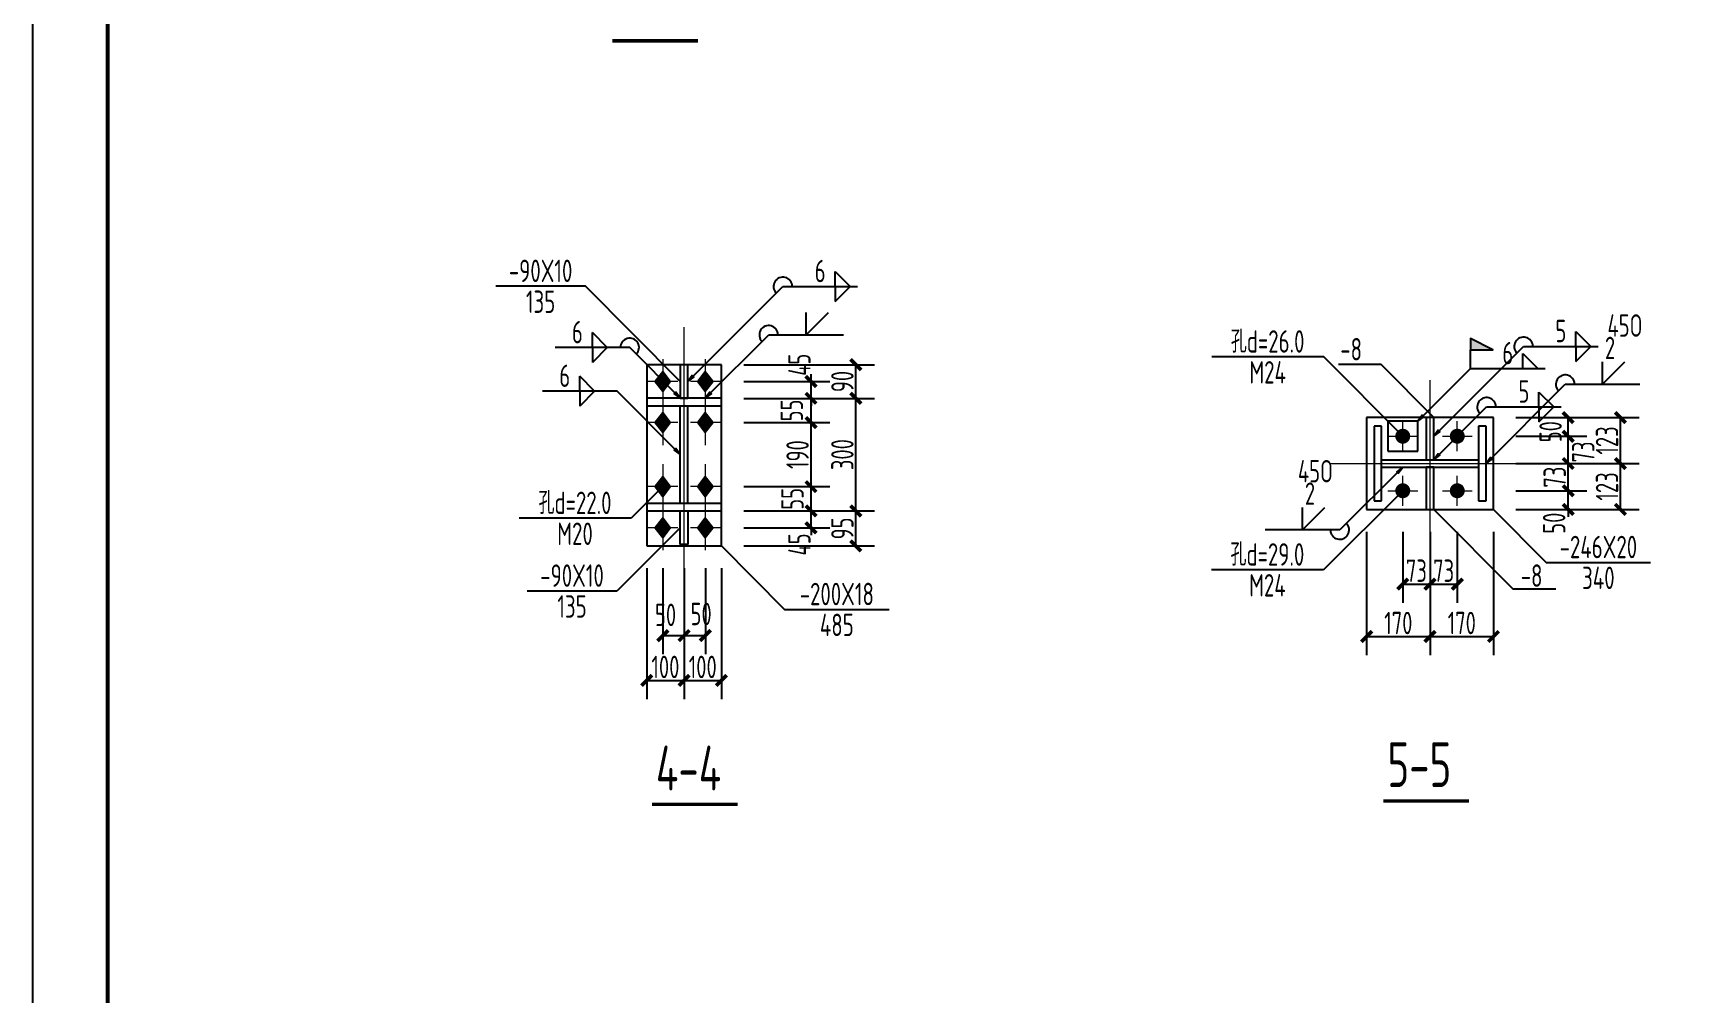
# Model space of a CAD drawing. Extents: x -321761 to 1215725, y 241863 to 438812.
# Drawn here: x 1173725 to 1195812, y 274106 to 286968 of the extents above; entities that cross this region are included whole.
import ezdxf
from ezdxf.enums import TextEntityAlignment as Align

# ---------------------------------------------------------------- set-up
doc = ezdxf.new("R2010")
doc.units = 0
doc.header["$LTSCALE"] = 1000
doc.linetypes.add('线型2', pattern=[5, 3, -2])
doc.linetypes.add('线型6', pattern=[8.75, 5, -1.25, 1.25, -1.25])
doc.layers.get('0').update_dxf_attribs({"linetype": 'CONTINUOUS'})
doc.layers.get('Defpoints').update_dxf_attribs({"linetype": 'CONTINUOUS'})
for name, color, linetype in [('10', 7, 'CONTINUOUS'), ('20', 2, 'CONTINUOUS'), ('BORDER', 7, 'CONTINUOUS'), ('尺寸标注', 253, 'CONTINUOUS'), ('焊缝标注', 253, 'CONTINUOUS'), ('螺栓孔标注', 253, 'CONTINUOUS'), ('钢板标注', 253, 'CONTINUOUS')]:
    doc.layers.add(name, color=color, linetype=linetype)
doc.styles.add('PkpmHz', font='Pkpmeng', dxfattribs={"width": 0.7, "bigfont": 'hztxt'})
doc.styles.add('TESSDREN', font='tssdeng.shx', dxfattribs={"width": 0.7, "height": 300, "bigfont": 'tssdchn.shx'})
doc.dimstyles.new('Pkpm_1.00', dxfattribs={"dimtxt": 250, "dimasz": 100, "dimexe": 250, "dimexo": 0.0625, "dimgap": 30, "dimtad": 1, "dimdec": 0, "dimrnd": 5, "dimzin": 0, "dimdsep": 46, "dimtxsty": 'PkpmHz', "dimblk1": 'ARCHTICK', "dimblk2": 'ARCHTICK', "dimsah": 1, "dimcen": 0.09, "dimadec": 0, "dimazin": 0, "dimtfac": 1, "dimtdec": 0, "dimtmove": 2, "dimatfit": 1, "dimfxl": 1, "dimtolj": 1, "dimtzin": 0, "dimarcsym": 0})

# ---------------------------------------------------------------- blocks, each defined once
blk = doc.blocks.new('_ArchTick')
at = {"color": 0, "linetype": 'ByBlock', "const_width": 0.5}
blk.add_lwpolyline([(-0.71, -0.71), (0.71, 0.71)], dxfattribs=at)
blk = doc.blocks.new('*D783')
at = {"layer": 'Defpoints', "color": 0, "linetype": 'Continuous'}
for p in [(1182946, 282303), (1184146, 282303), (1182946, 282078)]:
    blk.add_point(p, dxfattribs=at)
at = {"layer": '尺寸标注', "color": 0, "linetype": 'Continuous', "lineweight": -2}
for p, q in [((1183246, 282303), (1184396, 282303)), ((1184146, 282303), (1184146, 282403)), ((1184146, 282078), (1184146, 282303)), ((1183246, 282078), (1184396, 282078)), ((1184146, 282078), (1184146, 281978))]:
    blk.add_line(p, q, dxfattribs=at)
at = {"layer": '尺寸标注', "color": 0, "linetype": 'Continuous', "lineweight": -2, "xscale": 100, "yscale": 100, "zscale": 100}
for p, rotation in [((1184146, 282303), 270), ((1184146, 282078), 90)]:
    blk.add_blockref('_ArchTick', p, dxfattribs=dict(at, rotation=rotation))
at = {"layer": '尺寸标注', "color": 0, "linetype": 'Continuous', "insert": (1183990, 282527), "char_height": 300, "attachment_point": 5, "rotation": 90, "style": 'PkpmHz'}
blk.add_mtext('\\A1;45', dxfattribs=at)
blk = doc.blocks.new('*D784')
at = {"layer": 'Defpoints', "color": 0, "linetype": 'Continuous'}
for p in [(1182946, 282078), (1184146, 282078), (1182946, 281753)]:
    blk.add_point(p, dxfattribs=at)
at = {"layer": '尺寸标注', "color": 0, "linetype": 'Continuous', "lineweight": -2}
for p, q in [((1183246, 282078), (1184396, 282078)), ((1184146, 281753), (1184146, 282078)), ((1183246, 281753), (1184396, 281753))]:
    blk.add_line(p, q, dxfattribs=at)
at = {"layer": '尺寸标注', "color": 0, "linetype": 'Continuous', "lineweight": -2, "xscale": 100, "yscale": 100, "zscale": 100}
for p, rotation in [((1184146, 282078), 90), ((1184146, 281753), 270)]:
    blk.add_blockref('_ArchTick', p, dxfattribs=dict(at, rotation=rotation))
at = {"layer": '尺寸标注', "color": 0, "linetype": 'Continuous', "insert": (1183888, 281916), "char_height": 300, "attachment_point": 5, "rotation": 90, "style": 'PkpmHz'}
blk.add_mtext('\\A1;55', dxfattribs=at)
blk = doc.blocks.new('*D785')
at = {"layer": 'Defpoints', "color": 0, "linetype": 'Continuous'}
for p in [(1182946, 280571), (1184146, 280571), (1182946, 280346)]:
    blk.add_point(p, dxfattribs=at)
at = {"layer": '尺寸标注', "color": 0, "linetype": 'Continuous', "lineweight": -2}
for p, q in [((1183246, 280571), (1184396, 280571)), ((1184146, 280571), (1184146, 280671)), ((1184146, 280346), (1184146, 280571)), ((1183246, 280346), (1184396, 280346)), ((1184146, 280346), (1184146, 280246))]:
    blk.add_line(p, q, dxfattribs=at)
at = {"layer": '尺寸标注', "color": 0, "linetype": 'Continuous', "lineweight": -2, "xscale": 100, "yscale": 100, "zscale": 100}
for p, rotation in [((1184146, 280571), 270), ((1184146, 280346), 90)]:
    blk.add_blockref('_ArchTick', p, dxfattribs=dict(at, rotation=rotation))
at = {"layer": '尺寸标注', "color": 0, "linetype": 'Continuous', "insert": (1183990, 280122), "char_height": 300, "attachment_point": 5, "rotation": 90, "style": 'PkpmHz'}
blk.add_mtext('\\A1;45', dxfattribs=at)
blk = doc.blocks.new('*D786')
at = {"layer": 'Defpoints', "color": 0, "linetype": 'Continuous'}
for p in [(1182946, 280896), (1184146, 280896), (1182946, 280571)]:
    blk.add_point(p, dxfattribs=at)
at = {"layer": '尺寸标注', "color": 0, "linetype": 'Continuous', "lineweight": -2}
for p, q in [((1183246, 280896), (1184396, 280896)), ((1184146, 280571), (1184146, 280896)), ((1183246, 280571), (1184396, 280571))]:
    blk.add_line(p, q, dxfattribs=at)
at = {"layer": '尺寸标注', "color": 0, "linetype": 'Continuous', "lineweight": -2, "xscale": 100, "yscale": 100, "zscale": 100}
for p, rotation in [((1184146, 280896), 90), ((1184146, 280571), 270)]:
    blk.add_blockref('_ArchTick', p, dxfattribs=dict(at, rotation=rotation))
at = {"layer": '尺寸标注', "color": 0, "linetype": 'Continuous', "insert": (1183898, 280733), "char_height": 300, "attachment_point": 5, "rotation": 90, "style": 'PkpmHz'}
blk.add_mtext('\\A1;55', dxfattribs=at)
blk = doc.blocks.new('*D787')
at = {"layer": 'Defpoints', "color": 0, "linetype": 'Continuous'}
for p in [(1182946, 281753), (1184146, 281753), (1182946, 280896)]:
    blk.add_point(p, dxfattribs=at)
at = {"layer": '尺寸标注', "color": 0, "linetype": 'Continuous', "lineweight": -2}
for p, q in [((1183246, 281753), (1184396, 281753)), ((1184146, 280896), (1184146, 281753)), ((1183246, 280896), (1184396, 280896))]:
    blk.add_line(p, q, dxfattribs=at)
at = {"layer": '尺寸标注', "color": 0, "linetype": 'Continuous', "lineweight": -2, "xscale": 100, "yscale": 100, "zscale": 100}
for p, rotation in [((1184146, 281753), 90), ((1184146, 280896), 270)]:
    blk.add_blockref('_ArchTick', p, dxfattribs=dict(at, rotation=rotation))
at = {"layer": '尺寸标注', "color": 0, "linetype": 'Continuous', "insert": (1183966, 281325), "char_height": 300, "attachment_point": 5, "rotation": 90, "style": 'PkpmHz'}
blk.add_mtext('\\A1;190', dxfattribs=at)
blk = doc.blocks.new('*D788')
at = {"layer": 'Defpoints', "color": 0, "linetype": 'Continuous'}
for p in [(1182161, 280103), (1182446, 280103), (1182446, 278903)]:
    blk.add_point(p, dxfattribs=at)
at = {"layer": '尺寸标注', "color": 0, "linetype": 'Continuous', "lineweight": -2}
for p, q in [((1182161, 279803), (1182161, 278653)), ((1182446, 279803), (1182446, 278653)), ((1182161, 278903), (1182446, 278903))]:
    blk.add_line(p, q, dxfattribs=at)
at = {"layer": '尺寸标注', "color": 0, "linetype": 'Continuous', "lineweight": -2, "xscale": 100, "yscale": 100, "zscale": 100, "rotation": 180}
blk.add_blockref('_ArchTick', (1182161, 278903), dxfattribs=at)
at = {"layer": '尺寸标注', "color": 0, "linetype": 'Continuous', "lineweight": -2, "xscale": 100, "yscale": 100, "zscale": 100}
blk.add_blockref('_ArchTick', (1182446, 278903), dxfattribs=at)
at = {"layer": '尺寸标注', "color": 0, "linetype": 'Continuous', "insert": (1182198, 279180), "char_height": 300, "attachment_point": 5, "style": 'PkpmHz'}
blk.add_mtext('\\A1;50', dxfattribs=at)
blk = doc.blocks.new('*D789')
at = {"layer": 'Defpoints', "color": 0, "linetype": 'Continuous'}
for p in [(1182446, 280103), (1182731, 280103), (1182731, 278903)]:
    blk.add_point(p, dxfattribs=at)
at = {"layer": '尺寸标注', "color": 0, "linetype": 'Continuous', "lineweight": -2}
for p, q in [((1182446, 279803), (1182446, 278653)), ((1182731, 279803), (1182731, 278653)), ((1182446, 278903), (1182731, 278903))]:
    blk.add_line(p, q, dxfattribs=at)
at = {"layer": '尺寸标注', "color": 0, "linetype": 'Continuous', "lineweight": -2, "xscale": 100, "yscale": 100, "zscale": 100, "rotation": 180}
blk.add_blockref('_ArchTick', (1182446, 278903), dxfattribs=at)
at = {"layer": '尺寸标注', "color": 0, "linetype": 'Continuous', "lineweight": -2, "xscale": 100, "yscale": 100, "zscale": 100}
blk.add_blockref('_ArchTick', (1182731, 278903), dxfattribs=at)
at = {"layer": '尺寸标注', "color": 0, "linetype": 'Continuous', "insert": (1182674, 279192), "char_height": 300, "attachment_point": 5, "style": 'PkpmHz'}
blk.add_mtext('\\A1;50', dxfattribs=at)
blk = doc.blocks.new('*D790')
at = {"layer": 'Defpoints', "color": 0, "linetype": 'Continuous'}
for p in [(1181946, 280103), (1182446, 280103), (1182446, 278303)]:
    blk.add_point(p, dxfattribs=at)
at = {"layer": '尺寸标注', "color": 0, "linetype": 'Continuous', "lineweight": -2}
for p, q in [((1181946, 279803), (1181946, 278053)), ((1182446, 279803), (1182446, 278053)), ((1181946, 278303), (1182446, 278303))]:
    blk.add_line(p, q, dxfattribs=at)
at = {"layer": '尺寸标注', "color": 0, "linetype": 'Continuous', "lineweight": -2, "xscale": 100, "yscale": 100, "zscale": 100, "rotation": 180}
blk.add_blockref('_ArchTick', (1181946, 278303), dxfattribs=at)
at = {"layer": '尺寸标注', "color": 0, "linetype": 'Continuous', "lineweight": -2, "xscale": 100, "yscale": 100, "zscale": 100}
blk.add_blockref('_ArchTick', (1182446, 278303), dxfattribs=at)
at = {"layer": '尺寸标注', "color": 0, "linetype": 'Continuous', "insert": (1182196, 278483), "char_height": 300, "attachment_point": 5, "style": 'PkpmHz'}
blk.add_mtext('\\A1;100', dxfattribs=at)
blk = doc.blocks.new('*D791')
at = {"layer": 'Defpoints', "color": 0, "linetype": 'Continuous'}
for p in [(1182446, 280103), (1182946, 280103), (1182946, 278303)]:
    blk.add_point(p, dxfattribs=at)
at = {"layer": '尺寸标注', "color": 0, "linetype": 'Continuous', "lineweight": -2}
for p, q in [((1182446, 279803), (1182446, 278053)), ((1182946, 279803), (1182946, 278053)), ((1182446, 278303), (1182946, 278303))]:
    blk.add_line(p, q, dxfattribs=at)
at = {"layer": '尺寸标注', "color": 0, "linetype": 'Continuous', "lineweight": -2, "xscale": 100, "yscale": 100, "zscale": 100, "rotation": 180}
blk.add_blockref('_ArchTick', (1182446, 278303), dxfattribs=at)
at = {"layer": '尺寸标注', "color": 0, "linetype": 'Continuous', "lineweight": -2, "xscale": 100, "yscale": 100, "zscale": 100}
blk.add_blockref('_ArchTick', (1182946, 278303), dxfattribs=at)
at = {"layer": '尺寸标注', "color": 0, "linetype": 'Continuous', "insert": (1182696, 278483), "char_height": 300, "attachment_point": 5, "style": 'PkpmHz'}
blk.add_mtext('\\A1;100', dxfattribs=at)
blk = doc.blocks.new('*D792')
at = {"layer": 'Defpoints', "color": 0, "linetype": 'Continuous'}
for p in [(1182946, 280571), (1184746, 280571), (1182946, 280103)]:
    blk.add_point(p, dxfattribs=at)
at = {"layer": '尺寸标注', "color": 0, "linetype": 'Continuous', "lineweight": -2}
for p, q in [((1183246, 280571), (1184996, 280571)), ((1184746, 280103), (1184746, 280571)), ((1183246, 280103), (1184996, 280103))]:
    blk.add_line(p, q, dxfattribs=at)
at = {"layer": '尺寸标注', "color": 0, "linetype": 'Continuous', "lineweight": -2, "xscale": 100, "yscale": 100, "zscale": 100}
for p, rotation in [((1184746, 280571), 90), ((1184746, 280103), 270)]:
    blk.add_blockref('_ArchTick', p, dxfattribs=dict(at, rotation=rotation))
at = {"layer": '尺寸标注', "color": 0, "linetype": 'Continuous', "insert": (1184566, 280337), "char_height": 300, "attachment_point": 5, "rotation": 90, "style": 'PkpmHz'}
blk.add_mtext('\\A1;95', dxfattribs=at)
blk = doc.blocks.new('*D793')
at = {"layer": 'Defpoints', "color": 0, "linetype": 'Continuous'}
for p in [(1182946, 282078), (1184746, 282078), (1182946, 280571)]:
    blk.add_point(p, dxfattribs=at)
at = {"layer": '尺寸标注', "color": 0, "linetype": 'Continuous', "lineweight": -2}
for p, q in [((1183246, 282078), (1184996, 282078)), ((1184746, 280571), (1184746, 282078)), ((1183246, 280571), (1184996, 280571))]:
    blk.add_line(p, q, dxfattribs=at)
at = {"layer": '尺寸标注', "color": 0, "linetype": 'Continuous', "lineweight": -2, "xscale": 100, "yscale": 100, "zscale": 100}
for p, rotation in [((1184746, 282078), 90), ((1184746, 280571), 270)]:
    blk.add_blockref('_ArchTick', p, dxfattribs=dict(at, rotation=rotation))
at = {"layer": '尺寸标注', "color": 0, "linetype": 'Continuous', "insert": (1184566, 281325), "char_height": 300, "attachment_point": 5, "rotation": 90, "style": 'PkpmHz'}
blk.add_mtext('\\A1;300', dxfattribs=at)
blk = doc.blocks.new('*D794')
at = {"layer": 'Defpoints', "color": 0, "linetype": 'Continuous'}
for p in [(1182946, 282528), (1184746, 282528), (1182946, 282078)]:
    blk.add_point(p, dxfattribs=at)
at = {"layer": '尺寸标注', "color": 0, "linetype": 'Continuous', "lineweight": -2}
for p, q in [((1183246, 282528), (1184996, 282528)), ((1184746, 282078), (1184746, 282528)), ((1183246, 282078), (1184996, 282078))]:
    blk.add_line(p, q, dxfattribs=at)
at = {"layer": '尺寸标注', "color": 0, "linetype": 'Continuous', "lineweight": -2, "xscale": 100, "yscale": 100, "zscale": 100}
for p, rotation in [((1184746, 282528), 90), ((1184746, 282078), 270)]:
    blk.add_blockref('_ArchTick', p, dxfattribs=dict(at, rotation=rotation))
at = {"layer": '尺寸标注', "color": 0, "linetype": 'Continuous', "insert": (1184566, 282303), "char_height": 300, "attachment_point": 5, "rotation": 90, "style": 'PkpmHz'}
blk.add_mtext('\\A1;90', dxfattribs=at)
blk = doc.blocks.new('*D795')
at = {"layer": 'Defpoints', "color": 0, "linetype": 'Continuous'}
for p in [(1192072, 280591), (1192437, 280591), (1192437, 279591)]:
    blk.add_point(p, dxfattribs=at)
at = {"layer": '尺寸标注', "color": 0, "linetype": 'Continuous', "lineweight": -2}
for p, q in [((1192072, 280291), (1192072, 279341)), ((1192437, 280291), (1192437, 279341)), ((1192072, 279591), (1192437, 279591))]:
    blk.add_line(p, q, dxfattribs=at)
at = {"layer": '尺寸标注', "color": 0, "linetype": 'Continuous', "lineweight": -2, "xscale": 100, "yscale": 100, "zscale": 100, "rotation": 180}
blk.add_blockref('_ArchTick', (1192072, 279591), dxfattribs=at)
at = {"layer": '尺寸标注', "color": 0, "linetype": 'Continuous', "lineweight": -2, "xscale": 100, "yscale": 100, "zscale": 100}
blk.add_blockref('_ArchTick', (1192437, 279591), dxfattribs=at)
at = {"layer": '尺寸标注', "color": 0, "linetype": 'Continuous', "insert": (1192254, 279771), "char_height": 300, "attachment_point": 5, "style": 'PkpmHz'}
blk.add_mtext('\\A1;73', dxfattribs=at)
blk = doc.blocks.new('*D796')
at = {"layer": 'Defpoints', "color": 0, "linetype": 'Continuous'}
for p in [(1192437, 280591), (1192802, 280591), (1192802, 279591)]:
    blk.add_point(p, dxfattribs=at)
at = {"layer": '尺寸标注', "color": 0, "linetype": 'Continuous', "lineweight": -2}
for p, q in [((1192437, 280291), (1192437, 279341)), ((1192802, 280291), (1192802, 279341)), ((1192437, 279591), (1192802, 279591))]:
    blk.add_line(p, q, dxfattribs=at)
at = {"layer": '尺寸标注', "color": 0, "linetype": 'Continuous', "lineweight": -2, "xscale": 100, "yscale": 100, "zscale": 100, "rotation": 180}
blk.add_blockref('_ArchTick', (1192437, 279591), dxfattribs=at)
at = {"layer": '尺寸标注', "color": 0, "linetype": 'Continuous', "lineweight": -2, "xscale": 100, "yscale": 100, "zscale": 100}
blk.add_blockref('_ArchTick', (1192802, 279591), dxfattribs=at)
at = {"layer": '尺寸标注', "color": 0, "linetype": 'Continuous', "insert": (1192619, 279771), "char_height": 300, "attachment_point": 5, "style": 'PkpmHz'}
blk.add_mtext('\\A1;73', dxfattribs=at)
blk = doc.blocks.new('*D797')
at = {"layer": 'Defpoints', "color": 0, "linetype": 'Continuous'}
for p in [(1191587, 280591), (1192437, 280591), (1192437, 278891)]:
    blk.add_point(p, dxfattribs=at)
at = {"layer": '尺寸标注', "color": 0, "linetype": 'Continuous', "lineweight": -2}
for p, q in [((1191587, 280291), (1191587, 278641)), ((1192437, 280291), (1192437, 278641)), ((1191587, 278891), (1192437, 278891))]:
    blk.add_line(p, q, dxfattribs=at)
at = {"layer": '尺寸标注', "color": 0, "linetype": 'Continuous', "lineweight": -2, "xscale": 100, "yscale": 100, "zscale": 100, "rotation": 180}
blk.add_blockref('_ArchTick', (1191587, 278891), dxfattribs=at)
at = {"layer": '尺寸标注', "color": 0, "linetype": 'Continuous', "lineweight": -2, "xscale": 100, "yscale": 100, "zscale": 100}
blk.add_blockref('_ArchTick', (1192437, 278891), dxfattribs=at)
at = {"layer": '尺寸标注', "color": 0, "linetype": 'Continuous', "insert": (1192012, 279071), "char_height": 300, "attachment_point": 5, "style": 'PkpmHz'}
blk.add_mtext('\\A1;170', dxfattribs=at)
blk = doc.blocks.new('*D798')
at = {"layer": 'Defpoints', "color": 0, "linetype": 'Continuous'}
for p in [(1192437, 280591), (1193287, 280591), (1193287, 278891)]:
    blk.add_point(p, dxfattribs=at)
at = {"layer": '尺寸标注', "color": 0, "linetype": 'Continuous', "lineweight": -2}
for p, q in [((1192437, 280291), (1192437, 278641)), ((1193287, 280291), (1193287, 278641)), ((1192437, 278891), (1193287, 278891))]:
    blk.add_line(p, q, dxfattribs=at)
at = {"layer": '尺寸标注', "color": 0, "linetype": 'Continuous', "lineweight": -2, "xscale": 100, "yscale": 100, "zscale": 100, "rotation": 180}
blk.add_blockref('_ArchTick', (1192437, 278891), dxfattribs=at)
at = {"layer": '尺寸标注', "color": 0, "linetype": 'Continuous', "lineweight": -2, "xscale": 100, "yscale": 100, "zscale": 100}
blk.add_blockref('_ArchTick', (1193287, 278891), dxfattribs=at)
at = {"layer": '尺寸标注', "color": 0, "linetype": 'Continuous', "insert": (1192862, 279071), "char_height": 300, "attachment_point": 5, "style": 'PkpmHz'}
blk.add_mtext('\\A1;170', dxfattribs=at)
blk = doc.blocks.new('*D799')
at = {"layer": 'Defpoints', "color": 0, "linetype": 'Continuous'}
for p in [(1193287, 280841), (1194287, 280841), (1193287, 280591)]:
    blk.add_point(p, dxfattribs=at)
at = {"layer": '尺寸标注', "color": 0, "linetype": 'Continuous', "lineweight": -2}
for p, q in [((1194287, 280841), (1194287, 280941)), ((1193587, 280841), (1194537, 280841)), ((1194287, 280591), (1194287, 280841)), ((1193587, 280591), (1194537, 280591)), ((1194287, 280591), (1194287, 280491))]:
    blk.add_line(p, q, dxfattribs=at)
at = {"layer": '尺寸标注', "color": 0, "linetype": 'Continuous', "lineweight": -2, "xscale": 100, "yscale": 100, "zscale": 100}
for p, rotation in [((1194287, 280841), 270), ((1194287, 280591), 90)]:
    blk.add_blockref('_ArchTick', p, dxfattribs=dict(at, rotation=rotation))
at = {"layer": '尺寸标注', "color": 0, "linetype": 'Continuous', "insert": (1194099, 280407), "char_height": 300, "attachment_point": 5, "rotation": 90, "style": 'PkpmHz'}
blk.add_mtext('\\A1;50', dxfattribs=at)
blk = doc.blocks.new('*D800')
at = {"layer": 'Defpoints', "color": 0, "linetype": 'Continuous'}
for p in [(1193287, 281206), (1194287, 281206), (1193287, 280841)]:
    blk.add_point(p, dxfattribs=at)
at = {"layer": '尺寸标注', "color": 0, "linetype": 'Continuous', "lineweight": -2}
for p, q in [((1193587, 281206), (1194537, 281206)), ((1194287, 280841), (1194287, 281206)), ((1193587, 280841), (1194537, 280841))]:
    blk.add_line(p, q, dxfattribs=at)
at = {"layer": '尺寸标注', "color": 0, "linetype": 'Continuous', "lineweight": -2, "xscale": 100, "yscale": 100, "zscale": 100}
for p, rotation in [((1194287, 281206), 90), ((1194287, 280841), 270)]:
    blk.add_blockref('_ArchTick', p, dxfattribs=dict(at, rotation=rotation))
at = {"layer": '尺寸标注', "color": 0, "linetype": 'Continuous', "insert": (1194107, 281024), "char_height": 300, "attachment_point": 5, "rotation": 90, "style": 'PkpmHz'}
blk.add_mtext('\\A1;73', dxfattribs=at)
blk = doc.blocks.new('*D801')
at = {"layer": 'Defpoints', "color": 0, "linetype": 'Continuous'}
for p in [(1193287, 281571), (1194287, 281571), (1193287, 281206)]:
    blk.add_point(p, dxfattribs=at)
at = {"layer": '尺寸标注', "color": 0, "linetype": 'Continuous', "lineweight": -2}
for p, q in [((1193587, 281571), (1194537, 281571)), ((1194287, 281206), (1194287, 281571)), ((1193587, 281206), (1194537, 281206))]:
    blk.add_line(p, q, dxfattribs=at)
at = {"layer": '尺寸标注', "color": 0, "linetype": 'Continuous', "lineweight": -2, "xscale": 100, "yscale": 100, "zscale": 100}
for p, rotation in [((1194287, 281571), 90), ((1194287, 281206), 270)]:
    blk.add_blockref('_ArchTick', p, dxfattribs=dict(at, rotation=rotation))
at = {"layer": '尺寸标注', "color": 0, "linetype": 'Continuous', "insert": (1194489, 281361), "char_height": 300, "attachment_point": 5, "rotation": 90, "style": 'PkpmHz'}
blk.add_mtext('\\A1;73', dxfattribs=at)
blk = doc.blocks.new('*D802')
at = {"layer": 'Defpoints', "color": 0, "linetype": 'Continuous'}
for p in [(1193287, 281821), (1194287, 281821), (1193287, 281571)]:
    blk.add_point(p, dxfattribs=at)
at = {"layer": '尺寸标注', "color": 0, "linetype": 'Continuous', "lineweight": -2}
for p, q in [((1193587, 281821), (1194537, 281821)), ((1194287, 281571), (1194287, 281821)), ((1193587, 281571), (1194537, 281571))]:
    blk.add_line(p, q, dxfattribs=at)
at = {"layer": '尺寸标注', "color": 0, "linetype": 'Continuous', "lineweight": -2, "xscale": 100, "yscale": 100, "zscale": 100}
for p, rotation in [((1194287, 281821), 90), ((1194287, 281571), 270)]:
    blk.add_blockref('_ArchTick', p, dxfattribs=dict(at, rotation=rotation))
at = {"layer": '尺寸标注', "color": 0, "linetype": 'Continuous', "insert": (1194052, 281632), "char_height": 300, "attachment_point": 5, "rotation": 90, "style": 'PkpmHz'}
blk.add_mtext('\\A1;50', dxfattribs=at)
blk = doc.blocks.new('*D803')
at = {"layer": 'Defpoints', "color": 0, "linetype": 'Continuous'}
for p in [(1193287, 281206), (1194987, 281206), (1193287, 280591)]:
    blk.add_point(p, dxfattribs=at)
at = {"layer": '尺寸标注', "color": 0, "linetype": 'Continuous', "lineweight": -2}
for p, q in [((1193587, 281206), (1195237, 281206)), ((1194987, 280591), (1194987, 281206)), ((1193587, 280591), (1195237, 280591))]:
    blk.add_line(p, q, dxfattribs=at)
at = {"layer": '尺寸标注', "color": 0, "linetype": 'Continuous', "lineweight": -2, "xscale": 100, "yscale": 100, "zscale": 100}
for p, rotation in [((1194987, 281206), 90), ((1194987, 280591), 270)]:
    blk.add_blockref('_ArchTick', p, dxfattribs=dict(at, rotation=rotation))
at = {"layer": '尺寸标注', "color": 0, "linetype": 'Continuous', "insert": (1194807, 280899), "char_height": 300, "attachment_point": 5, "rotation": 90, "style": 'PkpmHz'}
blk.add_mtext('\\A1;123', dxfattribs=at)
blk = doc.blocks.new('*D804')
at = {"layer": 'Defpoints', "color": 0, "linetype": 'Continuous'}
for p in [(1193287, 281821), (1194987, 281821), (1193287, 281206)]:
    blk.add_point(p, dxfattribs=at)
at = {"layer": '尺寸标注', "color": 0, "linetype": 'Continuous', "lineweight": -2}
for p, q in [((1193587, 281821), (1195237, 281821)), ((1194987, 281206), (1194987, 281821)), ((1193587, 281206), (1195237, 281206))]:
    blk.add_line(p, q, dxfattribs=at)
at = {"layer": '尺寸标注', "color": 0, "linetype": 'Continuous', "lineweight": -2, "xscale": 100, "yscale": 100, "zscale": 100}
for p, rotation in [((1194987, 281821), 90), ((1194987, 281206), 270)]:
    blk.add_blockref('_ArchTick', p, dxfattribs=dict(at, rotation=rotation))
at = {"layer": '尺寸标注', "color": 0, "linetype": 'Continuous', "insert": (1194807, 281514), "char_height": 300, "attachment_point": 5, "rotation": 90, "style": 'PkpmHz'}
blk.add_mtext('\\A1;123', dxfattribs=at)

msp = doc.modelspace()

# ---------------------------------------------------------------- hatches: boundary and pattern name
at = {"layer": '10'}
for points in [[(1182160.5, 282433.5), (1182060.5, 282303.5), (1182160.5, 282173.5), (1182260.5, 282303.5)], [(1182730.5, 282433.5), (1182630.5, 282303.5), (1182730.5, 282173.5), (1182830.5, 282303.5)], [(1182160.5, 281883.5), (1182060.5, 281753.5), (1182160.5, 281623.5), (1182260.5, 281753.5)], [(1182730.5, 281883.5), (1182630.5, 281753.5), (1182730.5, 281623.5), (1182830.5, 281753.5)], [(1182160.5, 281026), (1182060.5, 280896), (1182160.5, 280766), (1182260.5, 280896)], [(1182730.5, 281026), (1182630.5, 280896), (1182730.5, 280766), (1182830.5, 280896)], [(1182160.5, 280476), (1182060.5, 280346), (1182160.5, 280216), (1182260.5, 280346)], [(1182730.5, 280476), (1182630.5, 280346), (1182730.5, 280216), (1182830.5, 280346)]]:
    msp.add_hatch(color=1, dxfattribs=at).paths.add_polyline_path(points)
at = {"layer": '焊缝标注'}
for points in [[(1192979, 282727.9), (1193279, 282727.9), (1192979, 282877.9)], [(1182495.5, 282303.5), (1182576.9, 282363.5), (1182555.7, 282384.8)], [(1182395.5, 282078.5), (1182335.5, 282159.9), (1182314.3, 282138.7)], [(1182730.5, 282078.5), (1182811.9, 282138.5), (1182790.7, 282159.8)], [(1192271.6, 281771.1), (1192353, 281831.2), (1192331.7, 281852.4)], [(1192486.6, 281571.1), (1192568, 281631.2), (1192546.7, 281652.4)], [(1182395.5, 281324.7), (1182335.5, 281406.1), (1182314.3, 281384.9)], [(1192486.6, 281256.1), (1192568, 281316.2), (1192546.7, 281337.4)], [(1193186.6, 281206.1), (1193268, 281266.2), (1193246.7, 281287.4)], [(1192071.6, 281156.1), (1191990.2, 281096.2), (1192011.3, 281074.9)]]:
    msp.add_hatch(color=256, dxfattribs=at).paths.add_polyline_path(points)

# ---------------------------------------------------------------- linework, layer by layer
at = {"layer": '10', "linetype": '线型6', "lineweight": 18, "ltscale": 100}
msp.add_line((1182445.5, 279603.5), (1182445.5, 283028.5), dxfattribs=at)
at = {"layer": '10', "color": 9, "lineweight": 18, "ltscale": 100}
for p, q in [((1182160.5, 282603.5), (1182160.5, 282003.5)), ((1182730.5, 282603.5), (1182730.5, 282003.5)), ((1182360.5, 282303.5), (1181960.5, 282303.5)), ((1182930.5, 282303.5), (1182530.5, 282303.5)), ((1182160.5, 282053.5), (1182160.5, 281453.5)), ((1182730.5, 282053.5), (1182730.5, 281453.5)), ((1182360.5, 281753.5), (1181960.5, 281753.5)), ((1182930.5, 281753.5), (1182530.5, 281753.5)), ((1182160.5, 281196), (1182160.5, 280596)), ((1182730.5, 281196), (1182730.5, 280596)), ((1182360.5, 280896), (1181960.5, 280896)), ((1182930.5, 280896), (1182530.5, 280896)), ((1182160.5, 280646), (1182160.5, 280046)), ((1182730.5, 280646), (1182730.5, 280046)), ((1182360.5, 280346), (1181960.5, 280346)), ((1182930.5, 280346), (1182530.5, 280346))]:
    msp.add_line(p, q, dxfattribs=at)
at = {"layer": '10', "linetype": '线型2', "lineweight": 18, "ltscale": 100}
for p, q in [((1192436.6, 280091.1), (1192436.6, 282321.1)), ((1191086.6, 281206.1), (1193786.6, 281206.1))]:
    msp.add_line(p, q, dxfattribs=at)
at = {"layer": '10', "color": 3, "ltscale": 100}
for p, q in [((1182945.5, 282078.5), (1181945.5, 282078.5)), ((1181945.5, 282078.5), (1181945.5, 281978.5)), ((1182945.5, 281978.5), (1182945.5, 282078.5)), ((1181945.5, 281978.5), (1182945.5, 281978.5)), ((1182395.5, 280671), (1182395.5, 281978.5)), ((1182495.5, 280671), (1182495.5, 281978.5)), ((1191786.6, 281706.1), (1191686.6, 281706.1)), ((1191686.6, 281706.1), (1191686.6, 280706.1)), ((1191786.6, 280706.1), (1191786.6, 281706.1)), ((1193186.6, 281706.1), (1193086.6, 281706.1)), ((1193086.6, 281706.1), (1193086.6, 280706.1)), ((1193186.6, 280706.1), (1193186.6, 281706.1)), ((1191786.6, 281256.1), (1193086.6, 281256.1)), ((1191786.6, 281156.1), (1193086.6, 281156.1)), ((1182945.5, 280671), (1181945.5, 280671)), ((1181945.5, 280671), (1181945.5, 280571)), ((1181945.5, 280571), (1182945.5, 280571)), ((1182945.5, 280571), (1182945.5, 280671)), ((1191686.6, 280706.1), (1191786.6, 280706.1)), ((1193086.6, 280706.1), (1193186.6, 280706.1))]:
    msp.add_line(p, q, dxfattribs=at)
at = {"layer": '10', "lineweight": 18, "ltscale": 100}
for p, q in [((1192071.6, 281371.1), (1192071.6, 281771.1)), ((1192801.6, 281371.1), (1192801.6, 281771.1)), ((1191871.6, 281571.1), (1192271.6, 281571.1)), ((1192601.6, 281571.1), (1193001.6, 281571.1)), ((1192071.6, 280641.1), (1192071.6, 281041.1)), ((1192801.6, 280641.1), (1192801.6, 281041.1)), ((1191871.6, 280841.1), (1192271.6, 280841.1)), ((1192601.6, 280841.1), (1193001.6, 280841.1))]:
    msp.add_line(p, q, dxfattribs=at)
at = {"layer": '10', "const_width": 45}
for points in [[(1181486.3, 286862.8), (1182633.9, 286862.8)], [(1182014.7, 276645.1), (1183162.2, 276645.1)], [(1191812.9, 276690.6), (1192960.4, 276690.6)]]:
    msp.add_lwpolyline(points, dxfattribs=at)
at = {"layer": '10', "color": 1, "linetype": 'Continuous'}
for points in [[(1182160.5, 282433.5), (1182060.5, 282303.5), (1182160.5, 282173.5), (1182260.5, 282303.5)], [(1182730.5, 282433.5), (1182630.5, 282303.5), (1182730.5, 282173.5), (1182830.5, 282303.5)], [(1182160.5, 281883.5), (1182060.5, 281753.5), (1182160.5, 281623.5), (1182260.5, 281753.5)], [(1182730.5, 281883.5), (1182630.5, 281753.5), (1182730.5, 281623.5), (1182830.5, 281753.5)], [(1182160.5, 281026), (1182060.5, 280896), (1182160.5, 280766), (1182260.5, 280896)], [(1182730.5, 281026), (1182630.5, 280896), (1182730.5, 280766), (1182830.5, 280896)], [(1182160.5, 280476), (1182060.5, 280346), (1182160.5, 280216), (1182260.5, 280346)], [(1182730.5, 280476), (1182630.5, 280346), (1182730.5, 280216), (1182830.5, 280346)]]:
    msp.add_lwpolyline(points, close=True, dxfattribs=at)
at = {"layer": '10', "color": 1, "ltscale": 100, "const_width": 100}
for points in [[(1192121.6, 281571.1, 1), (1192021.6, 281571.1, 1)], [(1192851.6, 281571.1, 1), (1192751.6, 281571.1, 1)], [(1192121.6, 280841.1, 1), (1192021.6, 280841.1, 1)], [(1192851.6, 280841.1, 1), (1192751.6, 280841.1, 1)]]:
    msp.add_lwpolyline(points, format="xyb", close=True, dxfattribs=at)
at = {"layer": '20', "ltscale": 100}
for p, q in [((1182945.5, 282528.5), (1181945.5, 282528.5)), ((1181945.5, 282528.5), (1181945.5, 280103.5)), ((1182495.5, 282528.5), (1182395.5, 282528.5)), ((1182395.5, 282528.5), (1182395.5, 282078.5)), ((1182495.5, 282078.5), (1182495.5, 282528.5)), ((1182945.5, 280103.5), (1182945.5, 282528.5)), ((1182395.5, 282078.5), (1182495.5, 282078.5)), ((1193286.6, 281821.1), (1191586.6, 281821.1)), ((1191586.6, 281821.1), (1191586.6, 280591.1)), ((1192271.6, 281771.1), (1191871.6, 281771.1)), ((1191871.6, 281771.1), (1191871.6, 281371.1)), ((1192271.6, 281371.1), (1192271.6, 281771.1)), ((1192486.6, 281821.1), (1192386.6, 281821.1)), ((1192386.6, 281821.1), (1192386.6, 281256.1)), ((1192486.6, 281256.1), (1192486.6, 281821.1)), ((1193286.6, 280591.1), (1193286.6, 281821.1)), ((1191871.6, 281371.1), (1192271.6, 281371.1)), ((1192386.6, 281256.1), (1192486.6, 281256.1)), ((1192486.6, 281156.1), (1192386.6, 281156.1)), ((1192386.6, 281156.1), (1192386.6, 280591.1)), ((1192486.6, 280591.1), (1192486.6, 281156.1)), ((1182395.5, 280571), (1182495.5, 280571)), ((1182395.5, 280121), (1182395.5, 280571)), ((1182495.5, 280571), (1182495.5, 280121)), ((1191586.6, 280591.1), (1193286.6, 280591.1)), ((1192386.6, 280591.1), (1192486.6, 280591.1)), ((1181945.5, 280103.5), (1182945.5, 280103.5)), ((1182495.5, 280121), (1182395.5, 280121))]:
    msp.add_line(p, q, dxfattribs=at)
at = {"layer": 'BORDER'}
msp.add_lwpolyline([(1173725.4, 241862.6), (1173725.4, 301262.6), (1215725.4, 301262.6), (1215725.4, 241862.6)], close=True, dxfattribs=at)
at = {"layer": 'BORDER', "const_width": 50}
msp.add_lwpolyline([(1174725.4, 242862.6), (1174725.4, 298762.6), (1214725.4, 298762.6), (1214725.4, 242862.6)], close=True, dxfattribs=at)
at = {"layer": '焊缝标注', "ltscale": 100}
for p, q in [((1184468.8, 283775.8), (1184668.8, 283575.8)), ((1184468.8, 283575.8), (1184468.8, 283775.8)), ((1182495.5, 282303.5), (1183768.8, 283575.8)), ((1183768.8, 283575.8), (1184768.8, 283575.8)), ((1184468.8, 283375.8), (1184668.8, 283575.8)), ((1184468.8, 283575.8), (1184468.8, 283375.8)), ((1184079.4, 282926.7), (1184079.4, 283226.7)), ((1184079.4, 282926.7), (1184379.4, 283226.7)), ((1181417.5, 282758.1), (1181217.5, 282958.1)), ((1181217.5, 282758.1), (1181217.5, 282958.1)), ((1182730.5, 282078.5), (1183579.4, 282926.7)), ((1183579.4, 282926.7), (1184579.4, 282926.7)), ((1194389.2, 282972.7), (1194589.2, 282772.7)), ((1194389.2, 282772.7), (1194389.2, 282972.7)), ((1181717.5, 282758.1), (1180717.5, 282758.1)), ((1181417.5, 282758.1), (1181217.5, 282558.1)), ((1181217.5, 282758.1), (1181217.5, 282558.1)), ((1182395.5, 282078.5), (1181717.5, 282758.1)), ((1192486.6, 281571.1), (1193689.2, 282772.7)), ((1192979, 282477.9), (1192979, 282727.9)), ((1193689.2, 282772.7), (1194689.2, 282772.7)), ((1194389.2, 282572.7), (1194589.2, 282772.7)), ((1194389.2, 282772.7), (1194389.2, 282572.7)), ((1193679, 282677.9), (1193879, 282477.9)), ((1193679, 282477.9), (1193679, 282677.9)), ((1194747.7, 282266.3), (1194747.7, 282566.3)), ((1194747.7, 282266.3), (1195047.7, 282566.3)), ((1181248, 282174.3), (1181048, 282374.3)), ((1181048, 282174.3), (1181048, 282374.3)), ((1192271.6, 281771.1), (1192979, 282477.9)), ((1192979, 282477.9), (1193979, 282477.9)), ((1193186.6, 281206.1), (1194247.7, 282266.3)), ((1194247.7, 282266.3), (1195247.7, 282266.3)), ((1181548, 282174.3), (1180548, 282174.3)), ((1181248, 282174.3), (1181048, 281974.3)), ((1181048, 282174.3), (1181048, 281974.3)), ((1182395.5, 281324.7), (1181548, 282174.3)), ((1193894, 282162.9), (1194094, 281962.9)), ((1193894, 281962.9), (1193894, 282162.9)), ((1192486.6, 281256.1), (1193194, 281962.9)), ((1193194, 281962.9), (1194194, 281962.9)), ((1193894, 281762.9), (1194094, 281962.9)), ((1193894, 281962.9), (1193894, 281762.9)), ((1192071.6, 281156.1), (1191228.5, 280316.3)), ((1190728.5, 280316.3), (1190728.5, 280616.3)), ((1190728.5, 280316.3), (1191028.5, 280616.3)), ((1191228.5, 280316.3), (1190228.5, 280316.3))]:
    msp.add_line(p, q, dxfattribs=at)
at = {"layer": '焊缝标注', "linetype": 'Continuous'}
for points in [[(1192979, 282727.9), (1193279, 282727.9), (1192979, 282877.9)], [(1182495.5, 282303.5), (1182576.9, 282363.5), (1182555.7, 282384.8)], [(1182395.5, 282078.5), (1182335.5, 282159.9), (1182314.3, 282138.7)], [(1182730.5, 282078.5), (1182811.9, 282138.5), (1182790.7, 282159.8)], [(1192271.6, 281771.1), (1192353, 281831.2), (1192331.7, 281852.4)], [(1192486.6, 281571.1), (1192568, 281631.2), (1192546.7, 281652.4)], [(1182395.5, 281324.7), (1182335.5, 281406.1), (1182314.3, 281384.9)], [(1192486.6, 281256.1), (1192568, 281316.2), (1192546.7, 281337.4)], [(1193186.6, 281206.1), (1193268, 281266.2), (1193246.7, 281287.4)], [(1192071.6, 281156.1), (1191990.2, 281096.2), (1192011.3, 281074.9)]]:
    msp.add_lwpolyline(points, close=True, dxfattribs=at)
at = {"layer": '焊缝标注', "ltscale": 100}
for centre, start, end in [((1183768.8, 283575.8), 0, 224.97719), ((1183579.4, 282926.7), 0, 224.97719), ((1181717.5, 282758.1), 314.93155, 180), ((1193689.2, 282772.7), 0, 224.97719), ((1194247.7, 282266.3), 0, 224.97719), ((1193194, 281962.9), 0, 224.97719), ((1191228.5, 280316.3), 180, 44.88593)]:
    msp.add_arc(centre, 125, start, end, dxfattribs=at)
at = {"layer": '螺栓孔标注', "ltscale": 100}
for p, q in [((1191012.2, 282633), (1189512.2, 282633)), ((1192071.6, 281571.1), (1191012.2, 282633)), ((1182160.5, 280896), (1181735.4, 280472.6)), ((1192071.6, 280841.1), (1191008.8, 279782.5)), ((1181735.4, 280472.6), (1180235.4, 280472.6)), ((1191008.8, 279782.5), (1189508.8, 279782.5))]:
    msp.add_line(p, q, dxfattribs=at)
at = {"layer": '螺栓孔标注', "ltscale": 100, "const_width": 10}
for points in [[(1192076.6, 281571.1, 1), (1192066.6, 281571.1, 1)], [(1182165.5, 280896, 1), (1182155.5, 280896, 1)], [(1192076.6, 280841.1, 1), (1192066.6, 280841.1, 1)]]:
    msp.add_lwpolyline(points, format="xyb", close=True, dxfattribs=at)
at = {"layer": '钢板标注', "ltscale": 100}
for p, q in [((1181124.3, 283577.8), (1179924.3, 283577.8)), ((1182395.5, 282303.5), (1181124.3, 283577.8)), ((1191780.4, 282529), (1191209.5, 282529)), ((1192486.6, 281821.1), (1191780.4, 282529)), ((1192486.6, 280591.1), (1193545, 279526.8)), ((1193286.6, 280591.1), (1193991.7, 279882)), ((1182395.5, 280346), (1181545.3, 279499.1)), ((1182945.5, 280103.5), (1183791.7, 279252.6)), ((1193991.7, 279882), (1195391.7, 279882)), ((1181545.3, 279499.1), (1180345.3, 279499.1)), ((1193545, 279526.8), (1194120, 279526.8)), ((1183791.7, 279252.6), (1185191.7, 279252.6))]:
    msp.add_line(p, q, dxfattribs=at)
at = {"layer": '钢板标注', "ltscale": 100, "const_width": 10}
for points in [[(1182400.5, 282303.5, 1), (1182390.5, 282303.5, 1)], [(1192491.6, 281821.1, 1), (1192481.6, 281821.1, 1)], [(1192491.6, 280591.1, 1), (1192481.6, 280591.1, 1)], [(1193291.6, 280591.1, 1), (1193281.6, 280591.1, 1)], [(1182400.5, 280346, 1), (1182390.5, 280346, 1)], [(1182950.5, 280103.5, 1), (1182940.5, 280103.5, 1)]]:
    msp.add_lwpolyline(points, format="xyb", close=True, dxfattribs=at)

# ---------------------------------------------------------------- texts
at = {"layer": '10', "style": 'TESSDREN', "width": 0.7}
for s, p in [('4-4', (1182067.8, 276830.6)), ('5-5', (1191866, 276876.1))]:
    msp.add_text(s, height=600, dxfattribs=at).set_placement(p)
at = {"layer": '焊缝标注', "style": 'TESSDREN', "width": 0.7}
for s, p in [('6', (1184268.8, 283632.4)), ('45%%140O%%141', (1195047.7, 282902.9)), ('6', (1181017.5, 282814.7)), ('5', (1194189.2, 282829.3)), ('6', (1193479, 282534.5)), ('2', (1194847.7, 282602.9)), ('6', (1180848, 282230.9)), ('5', (1193694, 282019.5)), ('45%%140O%%141', (1190901.9, 280952.9)), ('2', (1190828.5, 280652.9))]:
    msp.add_text(s, height=300, dxfattribs=at).set_placement(p, align=Align.CENTER)
at = {"layer": '螺栓孔标注', "style": 'PkpmHz', "width": 0.71}
for s, p in [('孔d=26.0', (1190262.2, 282689.6)), ('孔d=22.0', (1180985.4, 280529.2)), ('孔d=29.0', (1190258.8, 279839.2))]:
    msp.add_text(s, height=300, dxfattribs=at).set_placement(p, align=Align.CENTER)
for s, p in [('M24', (1190262.2, 282576.4)), ('M20', (1180985.4, 280415.9)), ('M24', (1190258.8, 279725.9))]:
    msp.add_text(s, height=300, dxfattribs=at).set_placement(p, align=Align.TOP_CENTER)
at = {"layer": '钢板标注', "style": 'PkpmHz', "width": 0.71}
for s, p in [('-90X10', (1180524.3, 283634.4)), ('-8', (1191380.4, 282585.7)), ('-246X20', (1194691.7, 279938.6)), ('-90X10', (1180945.3, 279555.7)), ('-8', (1193797.1, 279555.6)), ('-200X18', (1184491.7, 279309.2))]:
    msp.add_text(s, height=300, dxfattribs=at).set_placement(p, align=Align.CENTER)
for s, p in [('135', (1180524.3, 283521.2)), ('340', (1194691.7, 279825.4)), ('135', (1180945.3, 279442.5)), ('485', (1184491.7, 279196))]:
    msp.add_text(s, height=300, dxfattribs=at).set_placement(p, align=Align.TOP_CENTER)

# ---------------------------------------------------------------- dimensions: what is measured, and where the dimension line sits
at = {"layer": '尺寸标注', "linetype": 'Continuous'}
for base, p1, p2, text, picture, middle in [((1184145.5, 282303.5), (1182945.5, 282078.5), (1182945.5, 282303.5), '45', '*D783', (1183990.3, 282527.1)), ((1184145.5, 282078.5), (1182945.5, 281753.5), (1182945.5, 282078.5), '55', '*D784', (1183887.8, 281916)), ((1194286.6, 281821.1), (1193286.6, 281571.1), (1193286.6, 281821.1), '50', '*D802', (1194052.3, 281631.8)), ((1194286.6, 281571.1), (1193286.6, 281206.1), (1193286.6, 281571.1), '73', '*D801', (1194488.6, 281361.2)), ((1184145.5, 280896), (1182945.5, 280571), (1182945.5, 280896), '55', '*D786', (1183897.9, 280733.5)), ((1194286.6, 280841.1), (1193286.6, 280591.1), (1193286.6, 280841.1), '50', '*D799', (1194098.9, 280407.4)), ((1184145.5, 280571), (1182945.5, 280346), (1182945.5, 280571), '45', '*D785', (1183990.3, 280122.3))]:
    dim = msp.add_linear_dim(base=base, p1=p1, p2=p2, angle=90, text=text, dimstyle='Pkpm_1.00', override={"dimtxt": 300, "dimexo": 300}, dxfattribs=at)
    dim.commit()
    dim.dimension.update_dxf_attribs({"geometry": picture, "text_midpoint": middle, "dimtype": 160})
for base, p1, p2, text, picture, middle in [((1184745.5, 282528.5), (1182945.5, 282078.5), (1182945.5, 282528.5), '90', '*D794', (1184565.5, 282303.5)), ((1184745.5, 282078.5), (1182945.5, 280571), (1182945.5, 282078.5), '300', '*D793', (1184565.5, 281324.7)), ((1184145.5, 281753.5), (1182945.5, 280896), (1182945.5, 281753.5), '190', '*D787', (1183965.5, 281324.7)), ((1194986.6, 281821.1), (1193286.6, 281206.1), (1193286.6, 281821.1), '123', '*D804', (1194806.6, 281513.6)), ((1194286.6, 281206.1), (1193286.6, 280841.1), (1193286.6, 281206.1), '73', '*D800', (1194106.6, 281023.6)), ((1194986.6, 281206.1), (1193286.6, 280591.1), (1193286.6, 281206.1), '123', '*D803', (1194806.6, 280898.6)), ((1184745.5, 280571), (1182945.5, 280103.5), (1182945.5, 280571), '95', '*D792', (1184565.5, 280337.2))]:
    dim = msp.add_linear_dim(base=base, p1=p1, p2=p2, angle=90, text=text, dimstyle='Pkpm_1.00', override={"dimtxt": 300, "dimexo": 300}, dxfattribs=at)
    dim.commit()
    dim.dimension.update_dxf_attribs({"geometry": picture, "text_midpoint": middle})
for base, p1, p2, text, picture, middle in [((1192436.6, 278891.1), (1191586.6, 280591.1), (1192436.6, 280591.1), '170', '*D797', (1192011.6, 279071.1)), ((1192436.6, 279591.1), (1192071.6, 280591.1), (1192436.6, 280591.1), '73', '*D795', (1192254.1, 279771.1)), ((1192801.6, 279591.1), (1192436.6, 280591.1), (1192801.6, 280591.1), '73', '*D796', (1192619.1, 279771.1)), ((1193286.6, 278891.1), (1192436.6, 280591.1), (1193286.6, 280591.1), '170', '*D798', (1192861.6, 279071.1)), ((1182445.5, 278303.5), (1181945.5, 280103.5), (1182445.5, 280103.5), '100', '*D790', (1182195.5, 278483.5)), ((1182945.5, 278303.5), (1182445.5, 280103.5), (1182945.5, 280103.5), '100', '*D791', (1182695.5, 278483.5))]:
    dim = msp.add_linear_dim(base=base, p1=p1, p2=p2, text=text, dimstyle='Pkpm_1.00', override={"dimtxt": 300, "dimexo": 300}, dxfattribs=at)
    dim.commit()
    dim.dimension.update_dxf_attribs({"geometry": picture, "text_midpoint": middle})
for base, p1, p2, picture, middle in [((1182445.5, 278903.5), (1182160.5, 280103.5), (1182445.5, 280103.5), '*D788', (1182198.5, 279180.1)), ((1182730.5, 278903.5), (1182445.5, 280103.5), (1182730.5, 280103.5), '*D789', (1182674.1, 279191.9))]:
    dim = msp.add_linear_dim(base=base, p1=p1, p2=p2, text='50', dimstyle='Pkpm_1.00', override={"dimtxt": 300, "dimexo": 300}, dxfattribs=at)
    dim.commit()
    dim.dimension.update_dxf_attribs({"geometry": picture, "text_midpoint": middle, "dimtype": 160})

doc.saveas('drawing.dxf')
